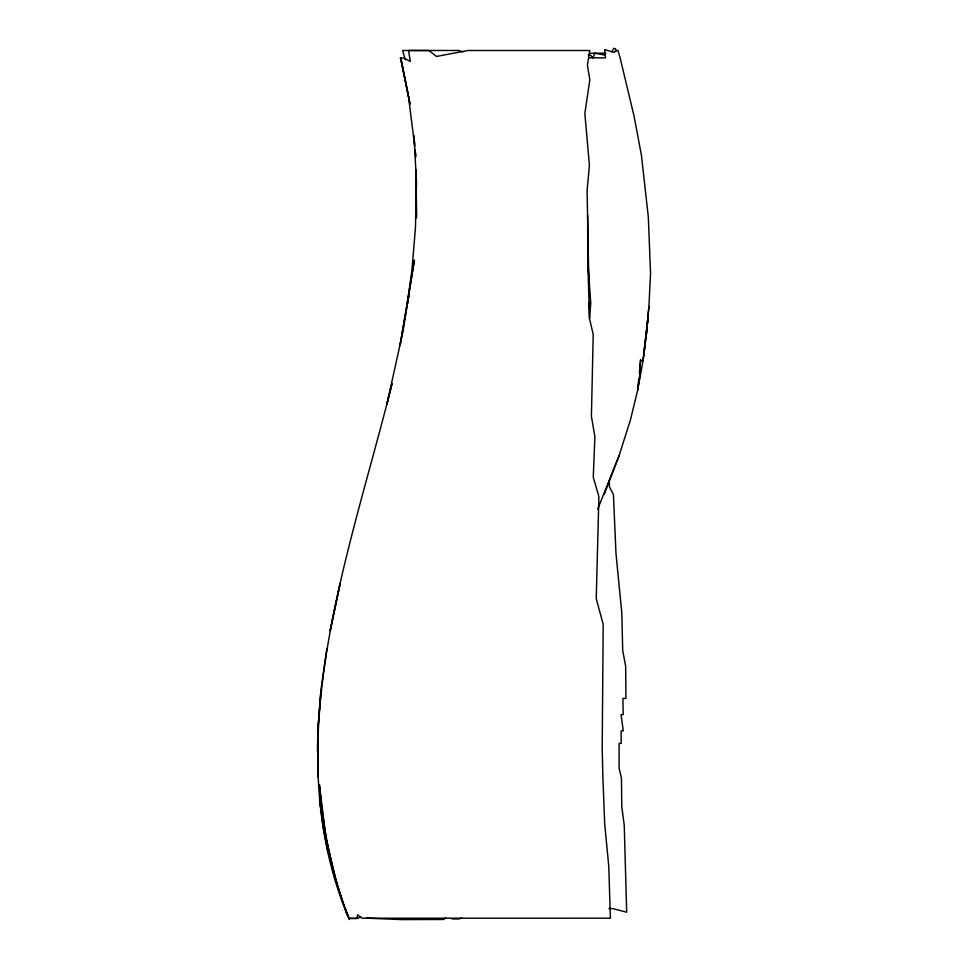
<?xml version="1.0" encoding="UTF-8"?>
<svg xmlns="http://www.w3.org/2000/svg" width="968" height="968" viewBox="0 0 968 968"><rect width="100%" height="100%" fill="white"/><g stroke="black" fill="none" stroke-linecap="round" stroke-linejoin="round"><path stroke-width="1.45" d="M416.458 217.897L416.083 169.751L416.506 216.844M414.727 144.341L414.001 135.81L416.494 182.02L415.441 227.916L411.896 270.362L406.729 307.449L408.823 295.518L400.074 345.152L414.425 260.041L402.906 331.806L386.825 404.442L392.088 383.425C349.533 555.438 275.154 744.477 349.218 919.503L349.472 918.39L357.724 918.402L360.628 916.756M317.444 751.12L317.891 729.376L320.989 689.47L326.809 648.959M597.728 509.083L619.169 455.456L630.422 419.967L637.67 390.116L643.091 360.58L646.394 334.48L648.887 306.808L650.556 273.387L648.318 216.989L641.385 155.074L634.1 116.293L620.125 57.898L617.947 50.505L615.878 50.336L614.232 52.429L604.613 49.646L605.532 57.898L588.726 57.802M317.891 729.376L321.013 689.543M646.394 334.48L648.887 306.808M638.783 378.536L637.67 390.116L639.473 377.98L640.61 359.721L639.352 372.74M643.551 355.147L647.701 320.226L643.817 355.075L642.316 361.306L642.812 358.838M604.383 494.019L619.169 455.456M611.957 51.715L613.688 48.4L615.394 48.678L616.168 51.28M445.607 917.712L443.84 919.479L401.962 919.6L366.618 918.172M461.7 918.039L459.183 918.935L451.947 918.935M414.752 146.676L408.448 95.965L400.752 57.753L410.045 104.145L400.425 57.802L404.2 58.189L410.359 61.468L408.508 50.493L428.909 50.505L436.459 56.446L467.907 50.505L589.802 50.505L587.419 65.134L589.827 79.872L584.854 113.474L589.415 165.262L587.092 190.696L589.064 293.389M400.425 57.802L401.03 57.741M334.311 875.774L324.849 833.218L334.311 875.774L345.891 910.719L349.412 918.426L357.107 918.414L357.531 914.796L362.068 918.208L610.397 918.184L608.775 866.469L604.673 823.72L602.895 777.401L602.193 748.325L603.197 624.275L596.24 598.684L598.889 496.705L593.263 477.151L594.896 436.665L591.412 416.385L593.215 334.408L589.524 318.823L587.721 260.065L587.661 215.586M605.774 53.216L590.71 53.228M605.157 55.164L594.945 53.24L592.864 57.814L590.468 55.079L588.205 54.801M608.957 908.432L613.095 908.686L626.683 912.207L624.239 825.28L621.795 806.767L621.432 777.97L619.096 768.132L619.096 743.412L621.202 743.412L621.129 730.888L623.259 730.864L621.045 714.638L623.198 714.602L622.908 698.424L625.933 698.376L625.655 666.214L622.714 650.629L621.783 612.671L615.975 553.442L613.409 494.479L609.465 486.928L609.32 480.939M462.789 51.885L458.808 50.469L402.615 50.505L405.277 59.762M345.891 910.719L344.85 907.585L348.093 916.502L344.681 907.585C330.596 868.006 323.022 826.527 319.416 784.758L326.059 838.687L336.912 883.724M415.042 149.629L415.768 157.022M415.211 150.028L415.695 155.715M587.721 260.065L590.758 303.262L589.524 318.823L589.234 302.367M317.746 738.439L317.988 776.893L317.746 738.439M333.173 616.422L330.136 630.882L340.058 583.91L333.173 616.422M328.212 852.614L323.554 829.213L319.537 799.399L328.212 852.614"/></g></svg>
